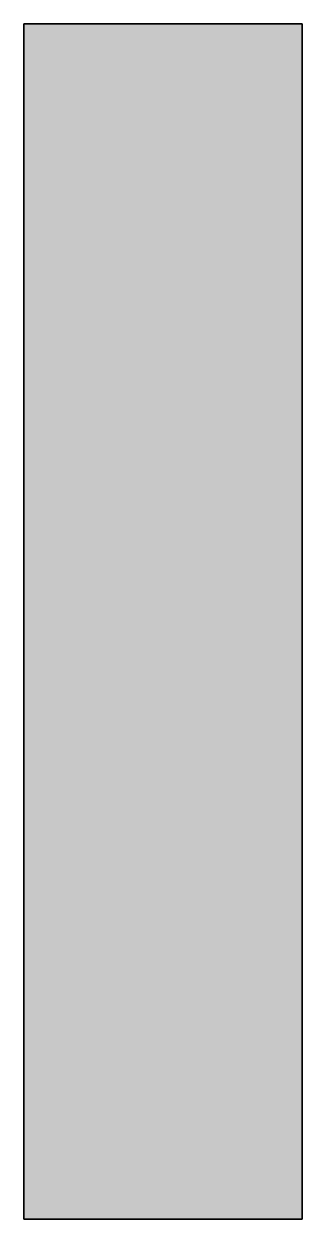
# Model space of a CAD drawing. Header units: inches. Extents: x 832 to 969, y -880 to -292.
import ezdxf

# ---------------------------------------------------------------- set-up
doc = ezdxf.new("R2010")
doc.units = ezdxf.units.IN
doc.header["$MEASUREMENT"] = 0
doc.layers.add('Layer 1', color=7, linetype='Continuous')

msp = doc.modelspace()

# ---------------------------------------------------------------- hatches: boundary and pattern name
at = {"layer": 'Layer 1', "true_color": 0xffffff}
h = msp.add_hatch(color=7, dxfattribs=at)
h.dxf.hatch_style = 2
h.paths.add_polyline_path([(969, -880), (832, -880), (832, -292), (969, -292)])

# ---------------------------------------------------------------- linework, layer by layer
at = {"layer": 'Layer 1', "color": 7, "lineweight": 35, "true_color": 0xffffff}
msp.add_lwpolyline([(969, -880), (832, -880), (832, -292), (969, -292), (969, -880)], dxfattribs=at)

doc.saveas('drawing.dxf')
